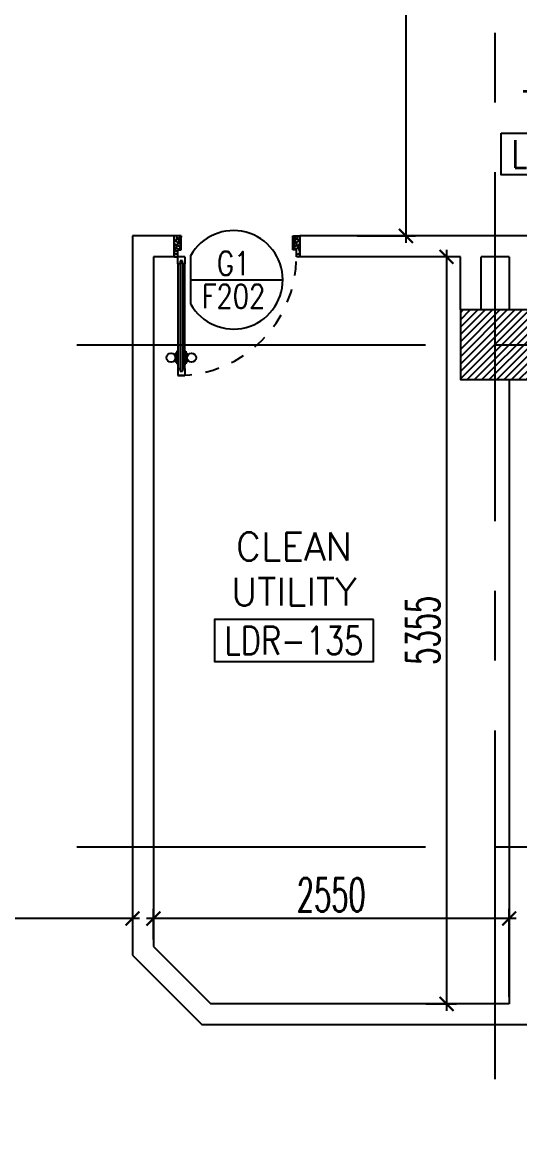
# Model space of a CAD drawing. Extents: x 275967.8 to 276060, y 57291.9 to 57371.4.
# Drawn here: x 276000.15 to 276003.71, y 57307.46 to 57315.47 of the extents above; entities that cross this region are included whole.
import ezdxf
from ezdxf.enums import TextEntityAlignment as Align

# ---------------------------------------------------------------- set-up
doc = ezdxf.new("R2010")
doc.units = 0
doc.header["$MEASUREMENT"] = 0
doc.header["$PDMODE"] = 34
doc.linetypes.add('CENTERX2', pattern=[4, 2.5, -0.5, 0.5, -0.5])
doc.linetypes.add('HIDDEN', pattern=[0.375, 0.25, -0.125])
doc.layers.get('0').update_dxf_attribs({"linetype": 'CONTINUOUS'})
doc.layers.get('DEFPOINTS').update_dxf_attribs({"linetype": 'CONTINUOUS'})
for name, color, linetype in [('AXES', 11, 'CENTERX2'), ('COL', 5, 'CONTINUOUS'), ('DIM', 4, 'CONTINUOUS'), ('DOOR', 7, 'CONTINUOUS'), ('DOOR-CR', 2, 'CONTINUOUS'), ('DOOR-NO', 3, 'CONTINUOUS'), ('HAT', 8, 'CONTINUOUS'), ('RM-BOX', 4, 'CONTINUOUS'), ('RM-NAME', 2, 'CONTINUOUS'), ('RM-NO', 2, 'CONTINUOUS'), ('WALL', 2, 'CONTINUOUS')]:
    doc.layers.add(name, color=color, linetype=linetype)
doc.styles.add('ROMANS', font='ROMANS.shx', dxfattribs={"width": 0.6})
doc.dimstyles.new('STANDARD in', dxfattribs={"dimtxt": 0.24, "dimasz": 0.1, "dimexe": 0.07, "dimexo": 0.05, "dimgap": 0.05, "dimtad": 1, "dimdec": 0, "dimlfac": 1000, "dimzin": 0, "dimdsep": 46, "dimtxsty": 'ROMANS', "dimblk": 'ARCHTICK', "dimcen": 0.05, "dimdle": 0.05, "dimclrd": 4, "dimclre": 4, "dimclrt": 2, "dimadec": 0, "dimazin": 0, "dimtfac": 1, "dimtdec": 0, "dimtmove": 2, "dimatfit": 3, "dimfxl": 0, "dimtolj": 1, "dimtzin": 0, "dimarcsym": 0})

# ---------------------------------------------------------------- blocks, each defined once
blk = doc.blocks.new('*X85')
at = {"color": 0}
for p, q in [((49339.2, 132654.1), (49834.9, 133149.7)), ((49339.2, 132707.1), (49781.8, 133149.7)), ((49339.2, 132760.1), (49728.8, 133149.7)), ((49339.2, 132813.2), (49675.8, 133149.7)), ((49339.2, 132866.2), (49622.7, 133149.7)), ((49339.2, 132919.2), (49569.7, 133149.7)), ((49339.2, 132972.3), (49516.7, 133149.7)), ((49339.2, 133025.3), (49463.6, 133149.7)), ((49339.2, 133078.3), (49410.6, 133149.7)), ((49339.2, 133131.4), (49357.6, 133149.7)), ((49387.9, 132649.7), (49839.2, 133101)), ((49440.9, 132649.7), (49839.2, 133048)), ((49494, 132649.7), (49839.2, 132995)), ((49547, 132649.7), (49839.2, 132941.9)), ((49600, 132649.7), (49839.2, 132888.9)), ((49653.1, 132649.7), (49839.2, 132835.9)), ((49706.1, 132649.7), (49839.2, 132782.8)), ((49759.1, 132649.7), (49839.2, 132729.8)), ((49812.2, 132649.7), (49839.2, 132676.8))]:
    blk.add_line(p, q, dxfattribs=at)
blk = doc.blocks.new('COL50')
at = {"layer": 'COL'}
blk.add_lwpolyline([(-250, 250), (-250, -250), (250, -250), (250, 250)], close=True, dxfattribs=at)
blk = doc.blocks.new('RM1')
at = {"layer": 'RM-BOX'}
blk.add_lwpolyline([(569.9, -200), (-569.9, -200), (-569.9, -500), (569.9, -500)], close=True, dxfattribs=at)
at = {"layer": 'RM-NAME', "style": 'ROMANS'}
for tag, p in [('ROOMNAME1', (0, 323.8)), ('ROOMNAME2', (0, 0))]:
    blk.add_attdef(tag, text='', height=200, dxfattribs=at).set_placement(p, align=Align.MIDDLE)
at = {"layer": 'RM-NO', "style": 'ROMANS', "width": 0.8}
blk.add_attdef('ROOMNO', text='', height=200, dxfattribs=at).set_placement((0, -350), align=Align.MIDDLE)
blk = doc.blocks.new('DOOR90')
at = {"layer": 'DOOR', "color": 0, "linetype": 'ByBlock'}
for p, q in [((-150, 0), (-150, -25)), ((-150, 0), (0, 0)), ((0, -50), (0, 0)), ((-1000, -25), (-1000, -75)), ((-1000, -75), (-1000, -25)), ((-950, -25), (-1000, -25)), ((-950, -75), (-1000, -75)), ((-970, -42), (-970, -58)), ((-950, -42), (-970, -42)), ((-950, -58), (-970, -58)), ((-950, -25), (-950, -42)), ((-950, -58), (-950, -75)), ((-917.6, -25), (-917.6, -17.8)), ((-827.6, -17.8), (-917.6, -17.8)), ((-917.6, -75), (-917.6, -82.2)), ((-905, -17.8), (-905, -8.8)), ((-905, -8.8), (-840.2, -8.8)), ((-905, -17.8), (-840.2, -17.8)), ((-840.2, -17.8), (-840.2, -8.8)), ((-827.6, -25), (-827.6, -17.8)), ((-827.6, -75), (-827.6, -82.2)), ((-200, -42), (-200, -25)), ((-200, -25), (-150, -25)), ((-180, -42), (-200, -42)), ((-200, -75), (-200, -58)), ((-200, -58), (-180, -58)), ((-150, -75), (-200, -75)), ((-180, -58), (-180, -42)), ((-150, -75), (-150, -25)), ((-150, -25), (-100, -25)), ((-100, -25), (-100, -50)), ((-100, -50), (0, -50)), ((-827.6, -82.2), (-917.6, -82.2)), ((-905, -82.2), (-905, -91.2)), ((-905, -82.2), (-840.2, -82.2)), ((-905, -91.2), (-840.2, -91.2)), ((-840.2, -82.2), (-840.2, -91.2)), ((-150, -900), (-150, -875)), ((-150, -875), (-100, -875)), ((-100, -850), (0, -850)), ((-100, -875), (-100, -850)), ((0, -850), (0, -900)), ((0, -900), (-150, -900)), ((-150, -900), (0, -900))]:
    blk.add_line(p, q, dxfattribs=at)
at = {"layer": 'DOOR', "color": 9, "linetype": 'ByBlock'}
for p, q in [((0, -50), (-113.7, 0)), ((0, -50), (-40.1, 0)), ((0, -50), (-100, -36.6)), ((0, -850), (-113.7, -900)), ((0, -850), (-100, -863.4)), ((0, -850), (-40.1, -900))]:
    blk.add_line(p, q, dxfattribs=at)
at = {"layer": 'DOOR', "linetype": 'ByBlock'}
for p, q in [((-200, -25), (-950, -25)), ((-200, -42), (-950, -42)), ((-200, -58), (-950, -58)), ((-950, -75), (-200, -75))]:
    blk.add_line(p, q, dxfattribs=at)
at = {"layer": 'DOOR', "color": 0, "linetype": 'ByBlock'}
for centre in [(-872.6, 23.5), (-872.6, -123.5)]:
    blk.add_circle(centre, 32.4, dxfattribs=at)
at = {"layer": 'DOOR', "color": 9, "linetype": 'ByBlock'}
for centre, radius, start, end in [((0, -50), 154.4, 161.10529, 166.28577), ((0, -50), 134.4, 158.15985, 169.28002), ((0, -50), 94.4, 148.01819, 180), ((0, -50), 74.4, 137.77643, 180), ((0, -50), 114.4, 154.08384, 167.37743), ((0, -50), 54.4, 113.20738, 180), ((0, -50), 34.4, 90, 180), ((0, -50), 14.4, 90, 180), ((0, -850), 134.4, 190.71998, 201.84015), ((0, -850), 94.4, 180, 211.98181), ((0, -850), 74.4, 180, 222.22357), ((0, -850), 54.4, 180, 246.79262), ((0, -850), 34.4, 180, 270), ((0, -850), 14.4, 180, 270), ((0, -850), 154.4, 193.71423, 198.89471)]:
    blk.add_arc(centre, radius, start, end, dxfattribs=at)
at = {"layer": 'DOOR', "linetype": 'HIDDEN', "ltscale": 0.5}
blk.add_arc((-150, -25), 850, 180, 270, dxfattribs=at)
blk = doc.blocks.new('DD1')
at = {"layer": 'DOOR-CR'}
blk.add_line((-307.6, 0), (352.8, 0), dxfattribs=at)
blk.add_lwpolyline([(-307.6, -172.9, 3.820224), (-307.6, 172.9)], format="xyb", close=True, dxfattribs=at)
at = {"layer": 'DOOR-NO', "color": 255, "style": 'ROMANS', "width": 0.8}
for tag, p in [('G', (0, 183.5)), ('000', (0, -141.4))]:
    blk.add_attdef(tag, text='', height=204, dxfattribs=at).set_placement(p, align=Align.MIDDLE)
blk = doc.blocks.new('_ARCHTICK')
at = {"color": 0, "linetype": 'ByBlock', "const_width": 0.15}
blk.add_lwpolyline([(-0.5, -0.5), (0.5, 0.5)], dxfattribs=at)
blk = doc.blocks.new('*D343')
at = {"layer": 'DEFPOINTS', "color": 0, "linetype": 'ByBlock', "ltscale": 0.3}
for p in [(276001.0855, 57309.0504), (276001.0855, 57308.8501), (276003.6355, 57308.4379)]:
    blk.add_point(p, dxfattribs=at)
at = {"layer": 'DIM', "color": 4, "linetype": 'ByBlock', "lineweight": -2, "ltscale": 0.3}
for p, q in [((276001.0855, 57308.9001), (276001.0855, 57309.1204)), ((276003.6355, 57308.4879), (276003.6355, 57309.1204)), ((276003.6855, 57309.0504), (276001.0355, 57309.0504))]:
    blk.add_line(p, q, dxfattribs=at)
at = {"layer": 'DIM', "color": 4, "linetype": 'ByBlock', "lineweight": -2, "ltscale": 0.3, "xscale": 0.1, "yscale": 0.1, "zscale": 0.1, "rotation": 180}
blk.add_blockref('_ARCHTICK', (276001.0855, 57309.0504), dxfattribs=at)
at = {"layer": 'DIM', "color": 4, "linetype": 'ByBlock', "lineweight": -2, "ltscale": 0.3, "xscale": 0.1, "yscale": 0.1, "zscale": 0.1}
blk.add_blockref('_ARCHTICK', (276003.6355, 57309.0504), dxfattribs=at)
at = {"layer": 'DIM', "color": 2, "linetype": 'ByBlock', "ltscale": 0.3, "insert": (276002.3605, 57309.2204), "char_height": 0.24, "attachment_point": 5, "style": 'ROMANS'}
blk.add_mtext('\\A1;2550', dxfattribs=at)
blk = doc.blocks.new('*D341')
at = {"layer": 'DEFPOINTS', "color": 0, "linetype": 'ByBlock', "ltscale": 0.3}
for p in [(276003.2855, 57313.7929), (276002.9882, 57308.4379), (276003.1869, 57308.4379)]:
    blk.add_point(p, dxfattribs=at)
at = {"layer": 'DIM', "color": 4, "linetype": 'ByBlock', "lineweight": -2, "ltscale": 0.3}
for p, q in [((276003.1869, 57313.8429), (276003.1869, 57308.3879)), ((276003.2355, 57313.7929), (276003.1169, 57313.7929)), ((276003.0382, 57308.4379), (276003.2569, 57308.4379))]:
    blk.add_line(p, q, dxfattribs=at)
at = {"layer": 'DIM', "color": 4, "linetype": 'ByBlock', "lineweight": -2, "ltscale": 0.3, "xscale": 0.1, "yscale": 0.1, "zscale": 0.1}
for p, rotation in [((276003.1869, 57313.7929), 90), ((276003.1869, 57308.4379), 270)]:
    blk.add_blockref('_ARCHTICK', p, dxfattribs=dict(at, rotation=rotation))
at = {"layer": 'DIM', "color": 2, "linetype": 'ByBlock', "ltscale": 0.3, "insert": (276003.0169, 57311.1154), "char_height": 0.24, "attachment_point": 5, "rotation": 90, "style": 'ROMANS'}
blk.add_mtext('\\A1;5355', dxfattribs=at)
blk = doc.blocks.new('*D328')
at = {"layer": 'DEFPOINTS', "color": 0, "linetype": 'ByBlock', "ltscale": 0.3}
for p in [(276002.5938, 57319.0429), (276002.4956, 57313.9429), (276002.8952, 57313.9429)]:
    blk.add_point(p, dxfattribs=at)
at = {"layer": 'DIM', "color": 4, "linetype": 'ByBlock', "lineweight": -2, "ltscale": 0.3}
for p, q in [((276002.6438, 57319.0429), (276002.9652, 57319.0429)), ((276002.8952, 57319.0929), (276002.8952, 57313.8929)), ((276002.5456, 57313.9429), (276002.9652, 57313.9429))]:
    blk.add_line(p, q, dxfattribs=at)
at = {"layer": 'DIM', "color": 4, "linetype": 'ByBlock', "lineweight": -2, "ltscale": 0.3, "xscale": 0.1, "yscale": 0.1, "zscale": 0.1}
for p, rotation in [((276002.8952, 57319.0429), 90), ((276002.8952, 57313.9429), 270)]:
    blk.add_blockref('_ARCHTICK', p, dxfattribs=dict(at, rotation=rotation))
at = {"layer": 'DIM', "color": 2, "linetype": 'ByBlock', "ltscale": 0.3, "insert": (276002.7252, 57316.4929), "char_height": 0.24, "attachment_point": 5, "rotation": 90, "style": 'ROMANS'}
blk.add_mtext('\\A1;5100', dxfattribs=at)
blk = doc.blocks.new('*D327')
at = {"layer": 'DEFPOINTS', "color": 0, "linetype": 'ByBlock', "ltscale": 0.3}
for p in [(276000.9355, 57309.4967), (275997.6105, 57309.3589), (275997.6105, 57309.0504)]:
    blk.add_point(p, dxfattribs=at)
at = {"layer": 'DIM', "color": 4, "linetype": 'ByBlock', "lineweight": -2, "ltscale": 0.3}
for p, q in [((276000.9355, 57309.4467), (276000.9355, 57308.9804)), ((275997.6105, 57309.3089), (275997.6105, 57308.9804)), ((276000.9855, 57309.0504), (275997.5605, 57309.0504))]:
    blk.add_line(p, q, dxfattribs=at)
at = {"layer": 'DIM', "color": 4, "linetype": 'ByBlock', "lineweight": -2, "ltscale": 0.3, "xscale": 0.1, "yscale": 0.1, "zscale": 0.1, "rotation": 180}
blk.add_blockref('_ARCHTICK', (275997.6105, 57309.0504), dxfattribs=at)
at = {"layer": 'DIM', "color": 4, "linetype": 'ByBlock', "lineweight": -2, "ltscale": 0.3, "xscale": 0.1, "yscale": 0.1, "zscale": 0.1}
blk.add_blockref('_ARCHTICK', (276000.9355, 57309.0504), dxfattribs=at)
at = {"layer": 'DIM', "color": 2, "linetype": 'ByBlock', "ltscale": 0.3, "insert": (275999.273, 57309.2204), "char_height": 0.24, "attachment_point": 5, "style": 'ROMANS'}
blk.add_mtext('\\A1;3325', dxfattribs=at)

msp = doc.modelspace()

# ---------------------------------------------------------------- linework, layer by layer
at = {"layer": 'AXES'}
for p, q in [((276003.5355, 57291.8986), (276003.5355, 57370.7113)), ((275968.5355, 57313.1629), (276036.5755, 57313.1629)), ((275968.5355, 57309.5629), (276036.5755, 57309.5629))]:
    msp.add_line(p, q, dxfattribs=at)
at = {"layer": 'WALL'}
for p, q in [((276000.9355, 57313.9429), (276000.9355, 57308.7879)), ((276001.2355, 57313.9429), (276000.9355, 57313.9429)), ((276005.8605, 57313.9429), (276002.1355, 57313.9429)), ((276001.2355, 57313.7929), (276001.0855, 57313.7929)), ((276003.2855, 57313.7929), (276002.1355, 57313.7929)), ((276003.2855, 57313.4129), (276003.2855, 57313.7929)), ((276003.4355, 57313.4129), (276003.4355, 57313.7929)), ((276003.6355, 57313.7929), (276003.4355, 57313.7929)), ((276003.6355, 57313.7929), (276003.6355, 57313.4129)), ((276003.6355, 57312.9129), (276003.6355, 57308.4379)), ((276003.6355, 57308.4379), (276001.4976, 57308.4379)), ((276006.1605, 57308.2879), (276001.4355, 57308.2879))]:
    msp.add_line(p, q, dxfattribs=at)
at = {"layer": 'WALL', "linetype": 'ByBlock'}
for p, q in [((276001.2355, 57313.9429), (276001.2355, 57313.7929)), ((276002.1355, 57313.9429), (276002.1355, 57313.7929)), ((276001.0855, 57313.7929), (276001.0855, 57308.8501)), ((276001.0855, 57308.8501), (276001.4976, 57308.4379)), ((276000.9355, 57308.7879), (276001.4355, 57308.2879))]:
    msp.add_line(p, q, dxfattribs=at)
at = {"layer": 'WALL', "linetype": 'ByBlock', "ltscale": 0.3}
msp.add_lwpolyline([(276003.7855, 57313.4129), (276003.2855, 57313.4129), (276003.2855, 57312.9129), (276003.7855, 57312.9129)], close=True, dxfattribs=at)

# ---------------------------------------------------------------- block references
at = {"layer": 'COL', "xscale": 0.001, "yscale": 0.001, "zscale": 0.001}
msp.add_blockref('COL50', (276003.5355, 57313.1629), dxfattribs=at)
at = {"layer": 'DOOR', "color": 0, "linetype": 'ByBlock', "xscale": 0.001, "yscale": 0.001, "zscale": 0.001, "rotation": 90}
msp.add_blockref('DOOR90', (276001.2355, 57313.9429), dxfattribs=at)
at = {"layer": 'DOOR-NO'}
ref = msp.add_blockref('DD1', (276001.6601, 57313.6277), dxfattribs=dict(at, xscale=0.001, yscale=0.001, zscale=0.001))
ref.add_attrib('G', 'G1', dxfattribs={"height": 0.17, "style": 'ROMANS', "width": 0.8}).set_placement((276001.6601, 57313.7456), align=Align.MIDDLE)
ref.add_attrib('000', 'F202', dxfattribs={"height": 0.17, "style": 'ROMANS', "width": 0.8}).set_placement((276001.6601, 57313.5098), align=Align.MIDDLE)
at = {"layer": 'HAT', "xscale": 0.001, "yscale": 0.001, "zscale": 0.001}
msp.add_blockref('*X85', (275953.9463, 57180.2632), dxfattribs=at)
at = {"layer": 'RM-NAME'}
ref = msp.add_blockref('RM1', (276004.1479, 57314.8797), dxfattribs=dict(at, xscale=-0.001, yscale=0.001, zscale=0.001))
ref.add_attrib('ROOMNO', 'LDR-143', dxfattribs={"layer": 'RM-NO', "height": 0.2, "style": 'ROMANS', "width": 0.8}).set_placement((276004.1479, 57314.5297), align=Align.MIDDLE)
ref.add_attrib('ROOMNAME2', 'TOILET', dxfattribs={"height": 0.2, "style": 'ROMANS'}).set_placement((276004.1479, 57314.8797), align=Align.MIDDLE)
at = {"layer": 'RM-NAME', "xscale": 0.001, "yscale": 0.001, "zscale": 0.001}
msp.add_blockref('RM1', (276002.0922, 57311.3926), dxfattribs=at).add_auto_attribs({'ROOMNO': 'LDR-135', 'ROOMNAME2': 'UTILITY', 'ROOMNAME1': 'CLEAN'})

# ---------------------------------------------------------------- dimensions: what is measured, and where the dimension line sits
at = {"layer": 'DIM', "linetype": 'ByBlock', "ltscale": 0.3}
for base, p1, p2, picture, middle in [((276002.8952, 57313.9429), (276002.5938, 57319.0429), (276002.4956, 57313.9429), '*D328', (276002.7252, 57316.4929)), ((276003.1869, 57308.4379), (276003.2855, 57313.7929), (276002.9882, 57308.4379), '*D341', (276003.0169, 57311.1154))]:
    dim = msp.add_linear_dim(base=base, p1=p1, p2=p2, angle=90, dimstyle='STANDARD in', dxfattribs=at)
    dim.commit()
    dim.dimension.update_dxf_attribs({"geometry": picture, "text_midpoint": middle})
for base, p1, p2, picture, middle in [((275997.6105, 57309.0504), (276000.9355, 57309.4967), (275997.6105, 57309.3589), '*D327', (275999.273, 57309.2204)), ((276001.0855, 57309.0504), (276003.6355, 57308.4379), (276001.0855, 57308.8501), '*D343', (276002.3605, 57309.2204))]:
    dim = msp.add_linear_dim(base=base, p1=p1, p2=p2, dimstyle='STANDARD in', dxfattribs=at)
    dim.commit()
    dim.dimension.update_dxf_attribs({"geometry": picture, "text_midpoint": middle})

doc.saveas('drawing.dxf')
